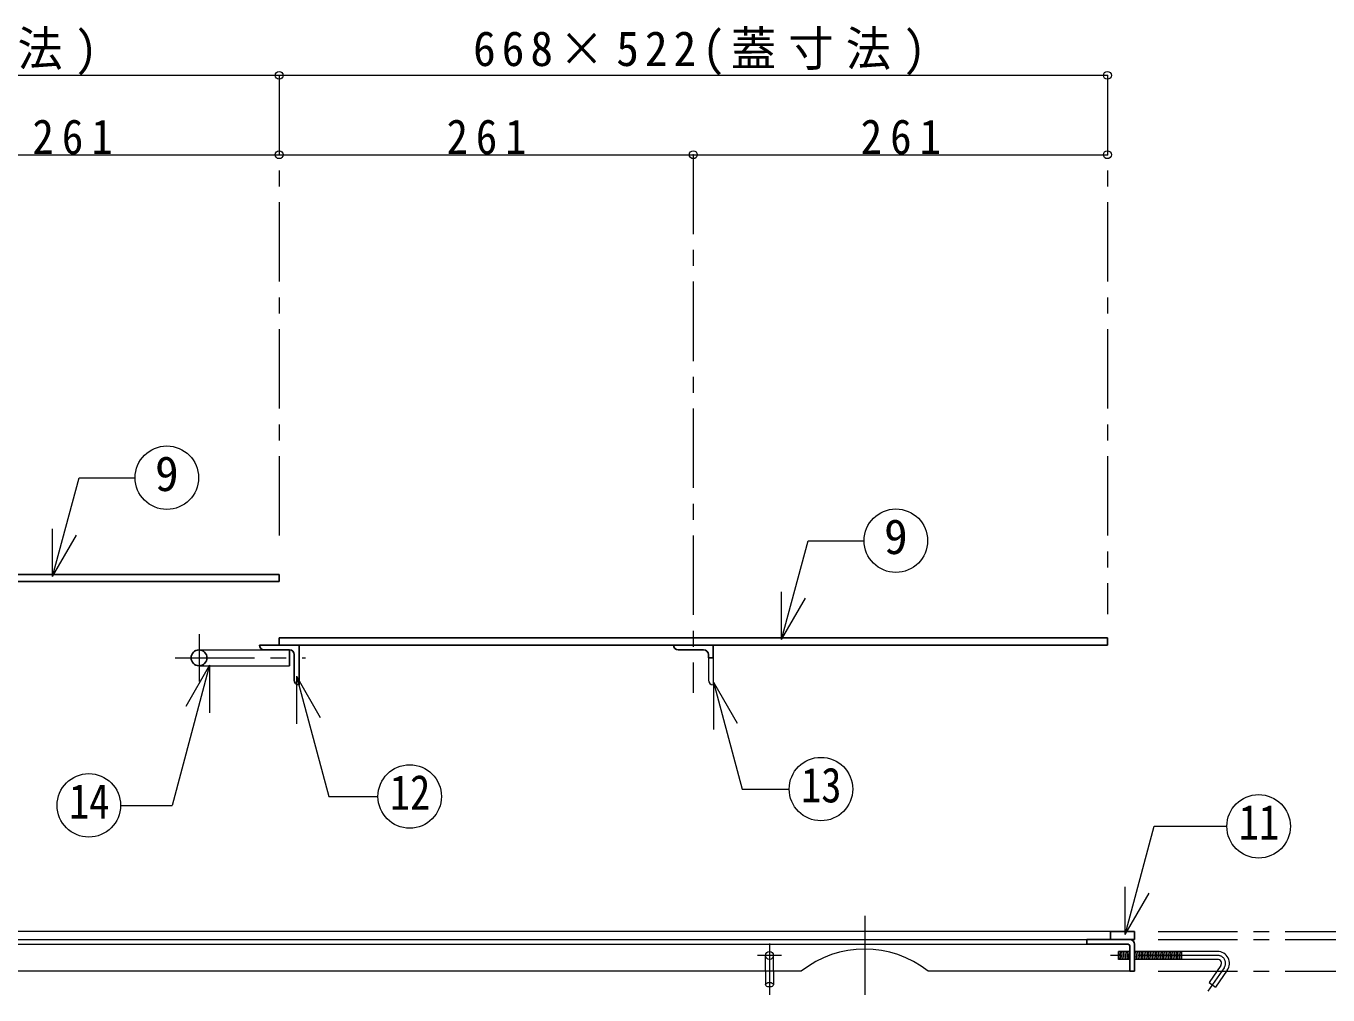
# Model space of a CAD drawing. Units: millimetres at full size, sheet at 1:10. Extents: x -2125 to 1925, y -1405 to 1405.
# Drawn here: x -246 to 574, y -340 to 271 of the extents above; entities that cross this region are included whole.
import ezdxf
from ezdxf.enums import TextEntityAlignment as Align

# ---------------------------------------------------------------- set-up
doc = ezdxf.new("R2010")
doc.units = ezdxf.units.MM
doc.header["$LTSCALE"] = 10
doc.header["$PDMODE"] = 32
doc.header["$PDSIZE"] = 5
doc.linetypes.add('CHAIN1', pattern=[8, 5, -1, 1, -1])
doc.linetypes.add('DASHED1', pattern=[1.8, 1.2, -0.6])
doc.layers.add('0-A', color=4, linetype='Continuous', lineweight=9)
doc.styles.add('ＭＳ ゴシック', font='')
doc.styles.get('ＭＳ ゴシック').set_extended_font_data('MS Gothic')

msp = doc.modelspace()

# ---------------------------------------------------------------- linework, layer by layer
at = {"layer": '0-A'}
for p, q in [((-86.8, 239.52), (-608.8, 239.52)), ((435.2, 239.52), (-86.8, 239.52)), ((-347.8, 189.52), (-86.8, 189.52)), ((-86.8, 189.52), (174.2, 189.52)), ((174.2, 189.52), (435.2, 189.52)), ((437.2, -299.98), (-1132.8, -299.98)), ((442.1, -312.48), (442.51, -317.48)), ((443.11, -312.48), (443.51, -317.48)), ((444.11, -312.48), (444.52, -317.48)), ((445.11, -312.48), (445.52, -317.48)), ((446.12, -312.48), (446.52, -317.48)), ((447.12, -312.48), (447.53, -317.48)), ((448.12, -312.48), (448.53, -317.48)), ((449.13, -312.48), (449.2, -313.44)), ((452.2, -313.31), (452.54, -317.48)), ((453.14, -312.48), (453.55, -317.48)), ((454.14, -312.48), (454.55, -317.48)), ((455.15, -312.48), (455.55, -317.48)), ((456.15, -312.48), (456.56, -317.48)), ((457.15, -312.48), (457.56, -317.48)), ((458.16, -312.48), (458.56, -317.48)), ((459.16, -312.48), (459.57, -317.48)), ((460.16, -312.48), (460.57, -317.48)), ((461.17, -312.48), (461.57, -317.48)), ((462.17, -312.48), (462.58, -317.48)), ((463.17, -312.48), (463.58, -317.48)), ((464.18, -312.48), (464.58, -317.48)), ((465.18, -312.48), (465.59, -317.48)), ((466.18, -312.48), (466.59, -317.48)), ((467.19, -312.48), (467.59, -317.48)), ((468.19, -312.48), (468.6, -317.48)), ((469.19, -312.48), (469.6, -317.48)), ((470.2, -312.48), (470.6, -317.48)), ((471.2, -312.48), (471.61, -317.48)), ((472.2, -312.48), (472.61, -317.48)), ((473.21, -312.48), (473.61, -317.48)), ((474.21, -312.48), (474.62, -317.48)), ((475.21, -312.48), (475.62, -317.48)), ((476.22, -312.48), (476.62, -317.48)), ((477.22, -312.48), (477.63, -317.48)), ((478.22, -312.48), (478.63, -317.48)), ((479.23, -312.48), (479.63, -317.48)), ((480.23, -312.48), (480.64, -317.48)), ((481.23, -312.48), (481.64, -317.48)), ((482.1, -317.48), (482.1, -312.48)), ((242.2, -324.98), (-1144.8, -324.98)), ((219.7, -324.98), (219.7, -333.48)), ((224.7, -324.98), (224.7, -333.48)), ((449.2, -324.98), (322.2, -324.98))]:
    msp.add_line(p, q, dxfattribs=at)
at = {"layer": '0-A', "linetype": 'CHAIN1'}
for p, q in [((-86.8, 239.52), (-86.8, -59.98)), ((435.2, 239.52), (435.2, -99.98)), ((174.2, 189.52), (174.2, -149.48)), ((-137.3, -112.48), (-137.3, -142.48)), ((-152.3, -127.48), (-70.3, -127.48)), ((282.2, -289.98), (282.2, -339.91)), ((467.2, -299.98), (702.2, -299.98)), ((222.2, -307.48), (222.2, -339.91)), ((467.2, -304.98), (702.2, -304.98)), ((229.7, -314.98), (214.7, -314.98)), ((504.6, -314.98), (437.1, -314.98)), ((467.2, -324.98), (702.2, -324.98)), ((508.69, -322.85), (498.38, -337.57))]:
    msp.add_line(p, q, dxfattribs=at)
at = {"layer": '0-A', "color": 7, "lineweight": 18}
for p, q in [((-229.59, -76.24), (-212.91, -14.02)), ((-212.91, -14.02), (-177.58, -14.02)), ((-229.59, -76.24), (-229.59, -46.24)), ((-229.59, -76.24), (-214.59, -50.26)), ((229.87, -115.93), (246.54, -53.71)), ((246.54, -53.71), (281.87, -53.71)), ((229.87, -115.93), (229.87, -85.93)), ((229.87, -115.93), (244.87, -89.95)), ((-137.3, -122.48), (-96.3, -122.48)), ((183.7, -127.48), (183.7, -141.48)), ((186.7, -127.48), (186.7, -144.48)), ((-130.64, -132.12), (-154.31, -220.48)), ((-130.64, -132.12), (-145.64, -158.1)), ((-137.3, -132.48), (-80.3, -132.48)), ((-130.64, -132.12), (-130.64, -162.12)), ((-75.88, -139.06), (-75.88, -169.06)), ((-75.88, -139.06), (-60.88, -165.05)), ((186.9, -142.73), (201.9, -168.72)), ((186.9, -142.73), (186.9, -172.73)), ((-186.76, -220.48), (-154.31, -220.48)), ((446.42, -301.85), (464.69, -233.66)), ((464.69, -233.66), (510.46, -233.66)), ((446.42, -301.85), (446.42, -271.85)), ((446.42, -301.85), (461.42, -275.87)), ((-1117.8, -304.98), (422.2, -304.98)), ((-1117.8, -307.98), (422.2, -307.98)), ((449.2, -312.48), (442.1, -312.48)), ((442.1, -317.48), (442.1, -312.48)), ((449.2, -317.48), (442.1, -317.48)), ((504.6, -312.48), (452.2, -312.48)), ((504.6, -317.48), (452.2, -317.48)), ((510.74, -324.28), (503.3, -334.91))]:
    msp.add_line(p, q, dxfattribs=at)
at = {"layer": '0-A', "color": 5, "lineweight": 25}
for p, q in [((-621.3, -79.48), (-86.8, -79.48)), ((-608.8, -74.98), (-86.8, -74.98)), ((-86.8, -74.98), (-86.8, -79.48)), ((-99.3, -119.48), (435.2, -119.48)), ((-96.3, -122.48), (-80.3, -122.48)), ((-86.8, -114.98), (-86.8, -119.48)), ((-80.3, -132.48), (-80.3, -122.48)), ((-74.3, -119.48), (-74.3, -144.48)), ((164.7, -122.48), (180.7, -122.48)), ((186.7, -119.48), (186.7, -127.48)), ((-77.3, -141.48), (-77.3, -125.48)), ((183.7, -127.48), (183.7, -125.48)), ((183.7, -127.48), (186.7, -127.48)), ((452.2, -299.98), (437.2, -299.98)), ((437.2, -304.98), (437.2, -299.98)), ((452.2, -304.98), (452.2, -299.98)), ((422.2, -304.98), (452.2, -304.98)), ((422.2, -304.98), (422.2, -307.98)), ((422.2, -307.98), (448.2, -307.98)), ((449.2, -308.98), (449.2, -324.98)), ((452.2, -307.98), (452.2, -324.98)), ((452.2, -324.98), (449.2, -324.98))]:
    msp.add_line(p, q, dxfattribs=at)
at = {"layer": '0-A', "linetype": 'DASHED1'}
for p, q in [((219.7, -324.98), (219.7, -314.98)), ((224.7, -324.98), (224.7, -314.98))]:
    msp.add_line(p, q, dxfattribs=at)
at = {"layer": '0-A', "color": 5, "lineweight": 25}
msp.add_lwpolyline([(-86.8, -114.98), (435.2, -114.98), (435.2, -119.48)], dxfattribs=at)
at = {"layer": '0-A', "color": 7, "lineweight": 18}
for points in [[(-75.88, -139.06), (-55.57, -214.84), (-24.52, -214.84)], [(186.9, -142.73), (204.98, -210.19), (234.63, -210.19)], [(506.65, -321.42), (499.2, -332.04), (503.3, -334.91)]]:
    msp.add_lwpolyline(points, dxfattribs=at)
for centre in [(-157.58, -14.02), (301.87, -53.71), (-4.52, -214.84), (254.63, -210.19), (-206.76, -220.48), (530.46, -233.66)]:
    msp.add_circle(centre, 20, dxfattribs=at)
at = {"layer": '0-A', "color": 5, "lineweight": 25}
msp.add_circle((-137.3, -127.48), 5, dxfattribs=at)
at = {"layer": '0-A'}
msp.add_circle((222.2, -314.98), 2.5, dxfattribs=at)
at = {"layer": '0-A', "color": 5, "lineweight": 25}
for centre, radius, start, end in [((-96.3, -119.48), 3, 180, 270), ((-80.3, -125.48), 3, 0, 90), ((164.7, -119.48), 3, 180, 270), ((180.7, -125.48), 3, 0, 90), ((-74.3, -141.48), 3, 180, 270), ((448.2, -308.98), 1, 0, 90), ((449.2, -307.98), 3, 0, 90)]:
    msp.add_arc(centre, radius, start, end, dxfattribs=at)
at = {"layer": '0-A', "color": 7, "lineweight": 18}
for centre, radius, start, end in [((186.7, -141.48), 3, 180, 270), ((504.6, -319.98), 7.5, 325, 90), ((504.6, -319.98), 2.5, 325, 90)]:
    msp.add_arc(centre, radius, start, end, dxfattribs=at)
at = {"layer": '0-A'}
msp.add_arc((282.2, -375.12), 64.14, 51.41991, 128.58009, dxfattribs=at)
at = {"layer": '0-A', "linetype": 'CHAIN1'}
msp.add_arc((504.6, -319.98), 5, 325, 90, dxfattribs=at)
at = {"layer": '0-A'}
msp.add_ellipse((222.2, -333.47), major_axis=(2.5, 0), ratio=0.57, dxfattribs=at)
for p in [(-86.8, 239.52), (435.2, 239.52), (-86.8, 189.52), (174.2, 189.52), (435.2, 189.52)]:
    msp.add_point(p, dxfattribs=at)

# ---------------------------------------------------------------- texts
at = {"layer": '0-A', "color": 7, "style": 'ＭＳ ゴシック'}
for p in [(-165.08, -29.02), (294.37, -68.71)]:
    msp.add_text('9', height=21.99, dxfattribs=at).set_placement(p, align=Align.BOTTOM_LEFT)
at = {"layer": '0-A', "color": 7, "style": 'ＭＳ ゴシック', "width": 0.85}
for s, p in [('13', (242.13, -225.19)), ('12', (-17.02, -229.84)), ('14', (-219.26, -235.48)), ('11', (517.96, -248.66))]:
    msp.add_text(s, height=21.99, dxfattribs=at).set_placement(p, align=Align.BOTTOM_LEFT)
at = {"layer": '0-A', "color": 7, "char_height": 21.99, "attachment_point": 7, "style": 'ＭＳ ゴシック'}
for s, insert in [('\\T1.27;\\W0.95;668×522(蓋寸法)', (-486.55, 239.52)), ('\\T1.27;\\W0.95;668×522(蓋寸法)', (35.45, 239.52)), ('\\T1.38;\\W0.9;261', (-242.3, 189.52)), ('\\T1.37;\\W0.9;261', (18.7, 189.52)), ('\\T1.38;\\W0.9;261', (279.7, 189.52))]:
    msp.add_mtext(s, dxfattribs=dict(at, insert=insert))

doc.saveas('drawing.dxf')
